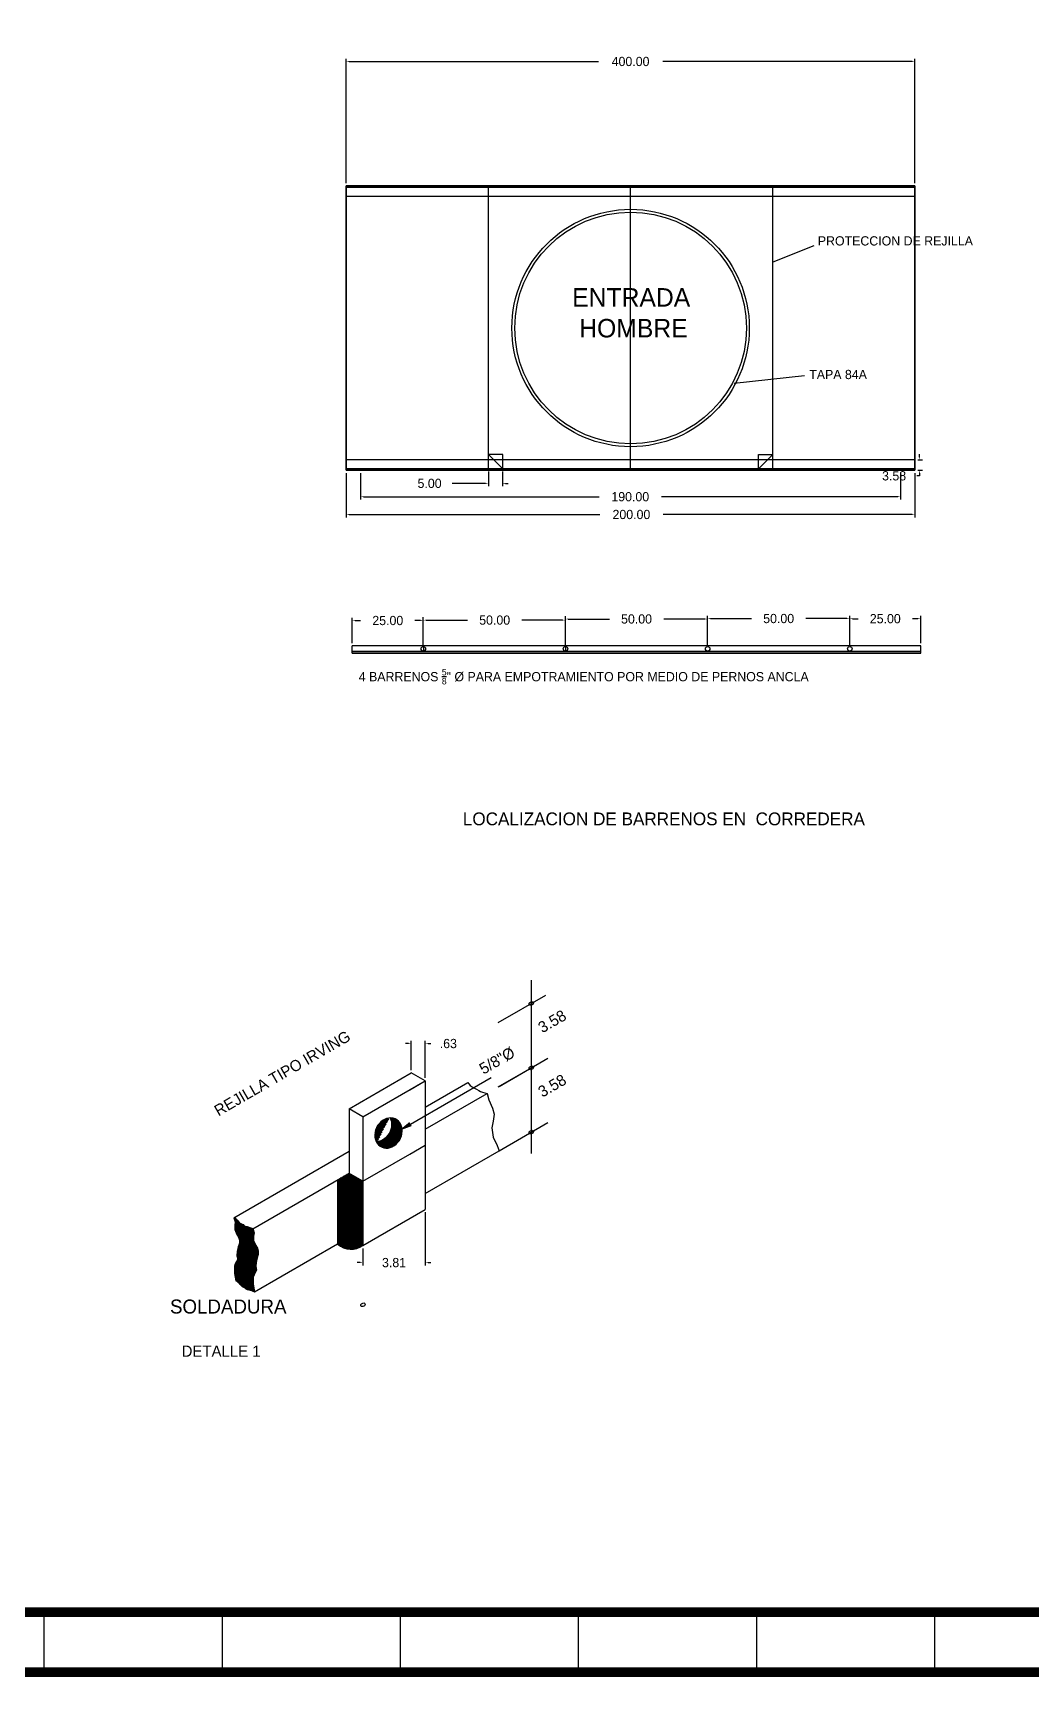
# Model space of a CAD drawing. Header units: centimetres. Extents: x 97 to 420531, y -2964 to 2316.
# Drawn here: x 1342 to 2044, y 97 to 1253 of the extents above; entities that cross this region are included whole.
import ezdxf

# ---------------------------------------------------------------- set-up
doc = ezdxf.new("R2010")
doc.units = ezdxf.units.CM
doc.header["$LTSCALE"] = 10
doc.header["$MEASUREMENT"] = 0
doc.layers.get('0').update_dxf_attribs({"linetype": 'CONTINUOUS'})
doc.layers.get('DEFPOINTS').update_dxf_attribs({"color": 2, "linetype": 'CONTINUOUS'})
for name, color, linetype in [('acero', 7, 'CONTINUOUS'), ('Dimensiones', 7, 'CONTINUOUS'), ('MARCO', 7, 'CONTINUOUS'), ('TEXTOS', 7, 'CONTINUOUS')]:
    doc.layers.add(name, color=color, linetype=linetype)
doc.styles.get("Standard").update_dxf_attribs({"font": ''})
doc.styles.get('Standard').set_extended_font_data('Zurich Ex BT')
doc.dimstyles.get("Standard").update_dxf_attribs({"dimtxt": 6.5, "dimasz": 2, "dimexe": 2, "dimexo": 2, "dimgap": 5, "dimtad": 0, "dimtih": 1, "dimtoh": 1, "dimzin": 0, "dimdsep": 46, "dimtxsty": 'Standard', "dimcen": 0.09, "dimclrt": 256, "dimadec": 0, "dimazin": 0, "dimtfac": 1, "dimtofl": 0, "dimtmove": 0, "dimatfit": 3, "dimfxl": 0, "dimtolj": 1, "dimtzin": 0, "dimarcsym": 0})
pattern_1 = [(45, (-805.7486, 21935.98283), (-0.435132594, 0.435132594), [])]

# ---------------------------------------------------------------- blocks, each defined once
blk = doc.blocks.new('*D14')
at = {"layer": 'DEFPOINTS', "color": 0}
for p in [(1562, 1233.2), (1562, 1145.7), (1962, 1145.7)]:
    blk.add_point(p, dxfattribs=at)
at = {"layer": 'Dimensiones', "color": 0, "lineweight": -2}
for p, q in [((1562, 1147.7), (1562, 1235.2)), ((1564, 1233.2), (1739.5, 1233.2)), ((1960, 1233.2), (1784.6, 1233.2)), ((1962, 1147.7), (1962, 1235.2))]:
    blk.add_line(p, q, dxfattribs=at)
at = {"layer": 'Dimensiones', "color": 0}
for points in [[(1564, 1233.5), (1564, 1232.8), (1562, 1233.2)], [(1960, 1233.5), (1960, 1232.8), (1962, 1233.2)]]:
    blk.add_solid(points, dxfattribs=at)
at = {"layer": 'Dimensiones', "insert": (1762, 1233.2), "char_height": 6.5, "attachment_point": 5}
blk.add_mtext('\\A1;400.00', dxfattribs=at)
blk = doc.blocks.new('*D15')
at = {"layer": 'DEFPOINTS', "color": 0}
for p in [(1616.2, 839.9), (1566.2, 822.1), (1616.2, 820.1)]:
    blk.add_point(p, dxfattribs=at)
at = {"layer": 'Dimensiones', "color": 0, "lineweight": -2}
for p, q in [((1566.2, 824.1), (1566.2, 841.9)), ((1568.2, 839.9), (1572.1, 839.9)), ((1614.2, 839.9), (1610.3, 839.9)), ((1616.2, 822.1), (1616.2, 841.9))]:
    blk.add_line(p, q, dxfattribs=at)
at = {"layer": 'Dimensiones', "color": 0}
for points in [[(1568.2, 840.2), (1568.2, 839.5), (1566.2, 839.9)], [(1614.2, 840.2), (1614.2, 839.5), (1616.2, 839.9)]]:
    blk.add_solid(points, dxfattribs=at)
at = {"layer": 'Dimensiones', "insert": (1591.2, 839.9), "char_height": 6.5, "attachment_point": 5}
blk.add_mtext('\\A1;25.00', dxfattribs=at)
blk = doc.blocks.new('*D16')
at = {"layer": 'DEFPOINTS', "color": 0}
for p in [(1716.2, 840.2), (1616.2, 820.1), (1716.2, 820.1)]:
    blk.add_point(p, dxfattribs=at)
at = {"layer": 'Dimensiones', "color": 0, "lineweight": -2}
for p, q in [((1616.2, 822.1), (1616.2, 842.2)), ((1618.2, 840.2), (1647.3, 840.2)), ((1714.2, 840.2), (1685.5, 840.2)), ((1716.2, 822.1), (1716.2, 842.2))]:
    blk.add_line(p, q, dxfattribs=at)
at = {"layer": 'Dimensiones', "color": 0}
for points in [[(1618.2, 840.5), (1618.2, 839.9), (1616.2, 840.2)], [(1714.2, 840.5), (1714.2, 839.9), (1716.2, 840.2)]]:
    blk.add_solid(points, dxfattribs=at)
at = {"layer": 'Dimensiones', "insert": (1666.4, 840.2), "char_height": 6.5, "attachment_point": 5}
blk.add_mtext('\\A1;50.00', dxfattribs=at)
blk = doc.blocks.new('*D17')
at = {"layer": 'DEFPOINTS', "color": 0}
for p in [(1816.2, 841), (1716.2, 820.1), (1816.2, 820.1)]:
    blk.add_point(p, dxfattribs=at)
at = {"layer": 'Dimensiones', "color": 0, "lineweight": -2}
for p, q in [((1716.2, 822.1), (1716.2, 843)), ((1718.2, 841), (1747.1, 841)), ((1814.2, 841), (1785.3, 841)), ((1816.2, 822.1), (1816.2, 843))]:
    blk.add_line(p, q, dxfattribs=at)
at = {"layer": 'Dimensiones', "color": 0}
for points in [[(1718.2, 841.3), (1718.2, 840.6), (1716.2, 841)], [(1814.2, 841.3), (1814.2, 840.6), (1816.2, 841)]]:
    blk.add_solid(points, dxfattribs=at)
at = {"layer": 'Dimensiones', "insert": (1766.2, 841), "char_height": 6.5, "attachment_point": 5}
blk.add_mtext('\\A1;50.00', dxfattribs=at)
blk = doc.blocks.new('*D18')
at = {"layer": 'DEFPOINTS', "color": 0}
for p in [(1916.2, 841.3), (1816.2, 820.1), (1916.2, 820.1)]:
    blk.add_point(p, dxfattribs=at)
at = {"layer": 'Dimensiones', "color": 0, "lineweight": -2}
for p, q in [((1816.2, 822.1), (1816.2, 843.3)), ((1818.2, 841.3), (1847.1, 841.3)), ((1914.2, 841.3), (1885.3, 841.3)), ((1916.2, 822.1), (1916.2, 843.3))]:
    blk.add_line(p, q, dxfattribs=at)
at = {"layer": 'Dimensiones', "color": 0}
for points in [[(1818.2, 841.6), (1818.2, 840.9), (1816.2, 841.3)], [(1914.2, 841.6), (1914.2, 840.9), (1916.2, 841.3)]]:
    blk.add_solid(points, dxfattribs=at)
at = {"layer": 'Dimensiones', "insert": (1866.2, 841.3), "char_height": 6.5, "attachment_point": 5}
blk.add_mtext('\\A1;50.00', dxfattribs=at)
blk = doc.blocks.new('*D19')
at = {"layer": 'DEFPOINTS', "color": 0}
for p in [(1916.2, 841.2), (1966.2, 822.1), (1916.2, 820.1)]:
    blk.add_point(p, dxfattribs=at)
at = {"layer": 'Dimensiones', "color": 0, "lineweight": -2}
for p, q in [((1916.2, 822.1), (1916.2, 843.2)), ((1918.2, 841.2), (1922.1, 841.2)), ((1964.2, 841.2), (1960.3, 841.2)), ((1966.2, 824.1), (1966.2, 843.2))]:
    blk.add_line(p, q, dxfattribs=at)
at = {"layer": 'Dimensiones', "color": 0}
for points in [[(1918.2, 841.5), (1918.2, 840.9), (1916.2, 841.2)], [(1964.2, 841.5), (1964.2, 840.9), (1966.2, 841.2)]]:
    blk.add_solid(points, dxfattribs=at)
at = {"layer": 'Dimensiones', "insert": (1941.2, 841.2), "char_height": 6.5, "attachment_point": 5}
blk.add_mtext('\\A1;25.00', dxfattribs=at)
blk = doc.blocks.new('*D43')
at = {"layer": 'DEFPOINTS', "color": 0}
for p in [(1572, 945.7), (1952, 945.7), (1952, 927)]:
    blk.add_point(p, dxfattribs=at)
at = {"layer": 'Dimensiones', "color": 0, "lineweight": -2}
for p, q in [((1572, 943.7), (1572, 925)), ((1952, 943.7), (1952, 925)), ((1574, 927), (1739.8, 927)), ((1950, 927), (1783.8, 927))]:
    blk.add_line(p, q, dxfattribs=at)
at = {"layer": 'Dimensiones', "color": 0}
for points in [[(1574, 927.3), (1574, 926.7), (1572, 927)], [(1950, 927.3), (1950, 926.7), (1952, 927)]]:
    blk.add_solid(points, dxfattribs=at)
at = {"layer": 'Dimensiones', "insert": (1761.8, 927), "char_height": 6.5, "attachment_point": 5}
blk.add_mtext('\\A1;190.00', dxfattribs=at)
blk = doc.blocks.new('*D44')
at = {"layer": 'DEFPOINTS', "color": 0}
for p in [(1662, 946.7), (1672, 946.7), (1672, 936.4)]:
    blk.add_point(p, dxfattribs=at)
at = {"layer": 'Dimensiones', "color": 0, "lineweight": -2}
for p, q in [((1662, 944.7), (1662, 934.4)), ((1672, 944.7), (1672, 934.4)), ((1660, 936.4), (1636.5, 936.4)), ((1674, 936.4), (1676, 936.4))]:
    blk.add_line(p, q, dxfattribs=at)
at = {"layer": 'Dimensiones', "color": 0}
for points in [[(1660, 936.8), (1660, 936.1), (1662, 936.4)], [(1674, 936.8), (1674, 936.1), (1672, 936.4)]]:
    blk.add_solid(points, dxfattribs=at)
at = {"layer": 'Dimensiones', "insert": (1620.6, 936.4), "char_height": 6.5, "attachment_point": 5}
blk.add_mtext('\\A1;5.00', dxfattribs=at)
blk = doc.blocks.new('*D47')
at = {"layer": 'DEFPOINTS', "color": 0}
for p in [(1617.5, 542.3), (1607.7, 521.7), (1617.5, 516.1)]:
    blk.add_point(p, dxfattribs=at)
at = {"layer": 'TEXTOS', "color": 0, "lineweight": -2}
for p, q in [((1607.7, 523.7), (1607.7, 544.3)), ((1617.5, 518.1), (1617.5, 544.3)), ((1605.7, 542.3), (1603.7, 542.3)), ((1619.5, 542.3), (1621.5, 542.3))]:
    blk.add_line(p, q, dxfattribs=at)
at = {"layer": 'TEXTOS', "color": 0}
for points in [[(1605.7, 542.6), (1605.7, 542), (1607.7, 542.3)], [(1619.5, 542.6), (1619.5, 542), (1617.5, 542.3)]]:
    blk.add_solid(points, dxfattribs=at)
at = {"layer": 'TEXTOS', "insert": (1633.8, 542.3), "char_height": 6.5, "attachment_point": 5}
blk.add_mtext('\\A1;.63', dxfattribs=at)
blk = doc.blocks.new('*D48')
at = {"layer": 'DEFPOINTS', "color": 0}
for p in [(1617.5, 425.6), (1573.7, 400.2), (1617.5, 388.2)]:
    blk.add_point(p, dxfattribs=at)
at = {"layer": 'TEXTOS', "color": 0, "lineweight": -2}
for p, q in [((1617.5, 423.6), (1617.5, 386.2)), ((1573.7, 398.2), (1573.7, 386.2)), ((1571.7, 388.2), (1569.7, 388.2)), ((1619.5, 388.2), (1621.5, 388.2))]:
    blk.add_line(p, q, dxfattribs=at)
at = {"layer": 'TEXTOS', "color": 0}
for points in [[(1571.7, 388.5), (1571.7, 387.9), (1573.7, 388.2)], [(1619.5, 388.5), (1619.5, 387.9), (1617.5, 388.2)]]:
    blk.add_solid(points, dxfattribs=at)
at = {"layer": 'TEXTOS', "insert": (1595.6, 388.2), "char_height": 6.5, "attachment_point": 5}
blk.add_mtext('\\A1;3.81', dxfattribs=at)
blk = doc.blocks.new('*D49')
at = {"layer": 'DEFPOINTS', "color": 0}
for p in [(1562, 945.7), (1962, 945.7), (1562, 914.5)]:
    blk.add_point(p, dxfattribs=at)
at = {"layer": 'Dimensiones', "color": 0, "lineweight": -2}
for p, q in [((1562, 943.7), (1562, 912.5)), ((1962, 943.7), (1962, 912.5)), ((1564, 914.5), (1740.3, 914.5)), ((1960, 914.5), (1785, 914.5))]:
    blk.add_line(p, q, dxfattribs=at)
at = {"layer": 'Dimensiones', "color": 0}
for points in [[(1564, 914.8), (1564, 914.1), (1562, 914.5)], [(1960, 914.8), (1960, 914.1), (1962, 914.5)]]:
    blk.add_solid(points, dxfattribs=at)
at = {"layer": 'Dimensiones', "insert": (1762.6, 914.5), "char_height": 6.5, "attachment_point": 5}
blk.add_mtext('\\A1;200.00', dxfattribs=at)
blk = doc.blocks.new('*D50')
at = {"layer": 'DEFPOINTS', "color": 0}
for p in [(1962, 952.9), (1962, 945.7), (1965.3, 945.7)]:
    blk.add_point(p, dxfattribs=at)
at = {"layer": 'TEXTOS', "color": 0, "lineweight": -2}
for p, q in [((1964, 952.9), (1967.3, 952.9)), ((1965.3, 954.9), (1965.3, 956.9)), ((1965.3, 941.7), (1963.3, 941.7)), ((1964, 945.7), (1967.3, 945.7)), ((1965.3, 943.7), (1965.3, 941.7))]:
    blk.add_line(p, q, dxfattribs=at)
at = {"layer": 'TEXTOS', "color": 0}
for points in [[(1965, 954.9), (1965.7, 954.9), (1965.3, 952.9)], [(1965, 943.7), (1965.7, 943.7), (1965.3, 945.7)]]:
    blk.add_solid(points, dxfattribs=at)
at = {"layer": 'TEXTOS', "insert": (1947.4, 941.7), "char_height": 6.5, "attachment_point": 5}
blk.add_mtext('\\A1;3.58', dxfattribs=at)
blk = doc.blocks.new('Marco y Logo')
at = {"layer": 'MARCO', "linetype": 'Continuous', "const_width": 6.79}
blk.add_lwpolyline([(2719.4, 100), (2719.4, 1794.9), (100, 1794.9), (100, 100)], close=True, dxfattribs=at)
blk = doc.blocks.new('Marco y LogoS')
at = {"layer": 'MARCO', "linetype": 'Continuous'}
for p, q in [((1349.3, 142.4), (1349.3, 100)), ((1474.6, 142.4), (1474.6, 100)), ((1599.9, 142.4), (1599.9, 100)), ((1725.2, 142.4), (1725.2, 100)), ((1850.5, 142.4), (1850.5, 100)), ((1975.8, 142.4), (1975.8, 100))]:
    blk.add_line(p, q, dxfattribs=at)
at = {"layer": 'MARCO', "linetype": 'Continuous', "const_width": 6.79}
blk.add_lwpolyline([(2719.4, 100), (2719.4, 1794.9), (100, 1794.9), (100, 100)], close=True, dxfattribs=at)
blk.add_lwpolyline([(2105.4, 142.4), (100, 142.4)], dxfattribs=at)
at = {"layer": 'Dimensiones'}
blk.add_blockref('Marco y Logo', (0, 0), dxfattribs=at)

msp = doc.modelspace()

# ---------------------------------------------------------------- hatches: boundary and pattern name
h = msp.add_hatch()
h.set_pattern_fill('ANSI31', color=256, scale=4.922963, style=0)
h.set_pattern_definition(pattern_1)
edge = h.paths.add_edge_path()
edge.add_ellipse((1584.327, 483.888), major_axis=(5.119, 9.71), ratio=0.83796406, start_angle=204.815882, end_angle=328.937988)
edge.add_ellipse((1591.679, 479.379), major_axis=(5.119, 9.71), ratio=0.83796406, start_angle=24.815882, end_angle=381.71269)
edge.add_ellipse((1591.679, 479.379), major_axis=(5.119, 9.71), ratio=0.83796406, start_angle=21.71269, end_angle=24.815882)
h = msp.add_hatch()
h.set_pattern_fill('ANSI31', color=256, scale=4.922963, style=0)
h.set_pattern_definition(pattern_1)
h.paths.add_polyline_path([(1573.699, 445.498), (1563.935, 451.136), (1555.885, 446.48, 0.34247748)])
h = msp.add_hatch()
h.set_pattern_fill('ANSI31', color=256, scale=4.922963, style=0)
h.set_pattern_definition([(45, (676.4093, 1198.9522), (-0.4351326, 0.4351326), [])])
h.paths.add_polyline_path([(1573.699, 445.498, -0.34247748), (1555.885, 446.48), (1555.885, 401.225, 0.34247748), (1573.699, 400.244)])
h = msp.add_hatch()
h.set_pattern_fill('ANSI31', color=256, scale=4.922963, style=0)
h.set_pattern_definition(pattern_1)
h.paths.add_polyline_path([(1496.211, 412.132), (1497.131, 409.171), (1496.833, 406.79), (1496.833, 403.814), (1498.322, 400.243), (1499.513, 398.457), (1500.109, 396.374), (1500.109, 393.993), (1499.215, 391.612), (1498.62, 388.339), (1498.322, 385.363), (1498.918, 382.982), (1497.131, 379.708), (1496.536, 377.922), (1496.536, 375.542), (1496.536, 373.458), (1496.833, 371.673), (1497.508, 367.626), (1496.163, 368.22), (1495.205, 368.524), (1494.335, 368.829), (1493.508, 369.09), (1492.158, 369.394), (1491.331, 369.873), (1490.634, 370.482), (1489.677, 370.917), (1488.632, 371.396), (1487.979, 372.005), (1487.718, 372.527), (1487.196, 373.093), (1486.586, 373.702), (1486.151, 374.093), (1485.715, 374.528), (1485.324, 374.92), (1485.062, 375.312), (1484.216, 375.3), (1483.541, 379.347), (1483.244, 381.133), (1483.244, 383.216), (1483.244, 385.597), (1483.839, 387.382), (1485.626, 390.656), (1485.03, 393.037), (1485.328, 396.013), (1485.923, 399.286), (1486.817, 401.667), (1486.817, 404.048), (1486.221, 406.131), (1485.03, 407.917), (1483.541, 411.488), (1483.541, 414.464), (1483.839, 416.845), (1482.919, 419.806), (1483.765, 419.817), (1484.026, 419.426), (1484.418, 419.034), (1484.853, 418.599), (1485.289, 418.207), (1485.898, 417.598), (1486.421, 417.033), (1486.682, 416.511), (1487.335, 415.901), (1488.379, 415.423), (1489.337, 414.988), (1490.034, 414.379), (1490.861, 413.9), (1492.21, 413.596), (1493.037, 413.334), (1493.908, 413.03), (1494.866, 412.725)])

# ---------------------------------------------------------------- linework, layer by layer
for p, q in [((1616.232, 822.052), (1616.232, 818.052)), ((1716.232, 822.052), (1716.232, 818.052)), ((1563.935, 496.391), (1607.738, 521.724)), ((1617.54, 516.065), (1607.738, 521.724)), ((1573.699, 490.753), (1617.54, 516.065)), ((1573.699, 490.753), (1606.739, 509.829)), ((1606.739, 509.829), (1617.54, 516.065)), ((1617.54, 516.065), (1617.54, 470.81)), ((1617.54, 497.53), (1647.621, 514.897)), ((1647.621, 514.897), (1648.196, 513.891)), ((1648.196, 513.891), (1649.052, 512.893)), ((1649.052, 512.893), (1650.478, 511.895)), ((1650.478, 511.895), (1652.189, 510.897)), ((1652.189, 510.897), (1653.615, 510.185)), ((1653.615, 510.185), (1655.184, 509.329)), ((1655.184, 509.329), (1656.468, 508.616)), ((1617.54, 482.138), (1660.998, 507.272)), ((1656.468, 508.616), (1657.894, 508.046)), ((1657.894, 508.046), (1659.463, 507.619)), ((1659.463, 507.619), (1660.998, 507.272)), ((1563.935, 496.391), (1563.935, 451.136)), ((1573.699, 490.753), (1563.935, 496.391)), ((1573.699, 490.753), (1573.699, 445.498)), ((1482.919, 419.806), (1563.935, 466.581)), ((1573.699, 445.498), (1606.739, 464.574)), ((1606.739, 464.574), (1617.54, 470.81)), ((1617.54, 470.81), (1617.54, 425.555)), ((1617.54, 436.927), (1669.458, 466.901)), ((1496.211, 411.968), (1563.935, 451.136)), ((1573.699, 445.498), (1563.851, 451.184)), ((1555.885, 446.48), (1555.885, 401.225)), ((1573.699, 445.498), (1573.699, 400.244)), ((1573.699, 400.244), (1617.54, 425.555)), ((1497.508, 367.626), (1555.885, 401.33))]:
    msp.add_line(p, q)
for points in [[(1660.998, 507.272), (1662.214, 502.815), (1664.894, 496.922), (1665.967, 492.636), (1665.43, 487.815), (1664.358, 482.993), (1665.43, 476.564), (1668.111, 470.671), (1669.458, 466.901)], [(1482.919, 419.806), (1483.765, 419.817), (1484.026, 419.426), (1484.418, 419.034), (1484.853, 418.599), (1485.289, 418.207), (1485.898, 417.598), (1486.421, 417.033), (1486.682, 416.511), (1487.335, 415.901), (1488.379, 415.423), (1489.337, 414.988), (1490.034, 414.379), (1490.861, 413.9), (1492.21, 413.596), (1493.037, 413.334), (1493.908, 413.03), (1494.866, 412.725), (1496.211, 412.132)], [(1482.919, 419.806), (1483.839, 416.845), (1483.541, 414.464), (1483.541, 411.488), (1485.03, 407.917), (1486.221, 406.131), (1486.817, 404.048), (1486.817, 401.667), (1485.923, 399.286), (1485.328, 396.013), (1485.03, 393.037), (1485.626, 390.656), (1483.839, 387.382), (1483.244, 385.597), (1483.244, 383.216), (1483.244, 381.133), (1483.541, 379.347), (1484.216, 375.3)], [(1496.211, 412.132), (1497.131, 409.171), (1496.833, 406.79), (1496.833, 403.814), (1498.322, 400.243), (1499.513, 398.457), (1500.109, 396.374), (1500.109, 393.993), (1499.215, 391.612), (1498.62, 388.339), (1498.322, 385.363), (1498.918, 382.982), (1497.131, 379.708), (1496.536, 377.922), (1496.536, 375.542), (1496.536, 373.458), (1496.833, 371.673), (1497.508, 367.626)], [(1484.216, 375.3), (1485.062, 375.312), (1485.324, 374.92), (1485.715, 374.528), (1486.151, 374.093), (1486.586, 373.702), (1487.196, 373.093), (1487.718, 372.527), (1487.979, 372.005), (1488.632, 371.396), (1489.677, 370.917), (1490.634, 370.482), (1491.331, 369.873), (1492.158, 369.394), (1493.508, 369.09), (1494.335, 368.829), (1495.205, 368.524), (1496.163, 368.22), (1497.508, 367.626)]]:
    msp.add_lwpolyline(points)
for centre in [(1616.232, 820.052), (1716.232, 820.052), (1816.232, 820.052), (1916.232, 820.052)]:
    msp.add_circle(centre, 1.58)
for centre in [(1565.424, 457.468), (1565.424, 412.213)]:
    msp.add_arc(centre, 14.552, 229.036239, 304.656948)
at = {"extrusion": (0, 0, -1)}
for centre, start_param, end_param in [((1591.679, 479.379), -0.37895794, 5.90422737), ((1584.327, 483.888), 0.54213438, 2.7084738)]:
    msp.add_ellipse(centre, major_axis=(5.119, 9.71), ratio=0.83796406, start_param=start_param, end_param=end_param, dxfattribs=at)
at = {"layer": 'acero'}
for p, q in [((1562.019, 1144.856), (1762.019, 1144.856)), ((1562.019, 1138.556), (1762.019, 1138.556)), ((1762.019, 1144.856), (1962.019, 1144.856)), ((1762.019, 1138.556), (1962.019, 1138.556)), ((1762.019, 952.876), (1562.019, 952.876)), ((1672.019, 956.716), (1662.019, 956.716)), ((1662.019, 956.716), (1672.019, 946.716)), ((1672.019, 946.716), (1672.019, 956.716)), ((1962.019, 952.876), (1762.019, 952.876)), ((1852.019, 946.716), (1852.019, 956.716)), ((1852.019, 956.716), (1862.019, 956.716)), ((1862.019, 956.716), (1852.019, 946.716)), ((1762.019, 946.576), (1562.019, 946.576)), ((1662.019, 946.716), (1672.019, 946.716)), ((1962.019, 946.576), (1762.019, 946.576)), ((1766.232, 822.052), (1566.232, 822.052)), ((1566.232, 817.052), (1566.232, 822.052)), ((1966.232, 822.052), (1766.232, 822.052)), ((1966.232, 817.052), (1966.232, 822.052)), ((1766.232, 818.052), (1566.232, 818.052)), ((1766.232, 817.052), (1566.232, 817.052)), ((1566.232, 817.052), (1766.232, 817.052)), ((1966.232, 818.052), (1766.232, 818.052)), ((1966.232, 817.052), (1766.232, 817.052)), ((1766.232, 817.052), (1966.232, 817.052))]:
    msp.add_line(p, q, dxfattribs=at)
for points in [[(1762.019, 945.716), (1962.019, 945.716), (1962.019, 1145.716), (1762.019, 1145.716), (1562.019, 1145.716), (1562.019, 945.716)], [(1762.019, 1145.716), (1962.019, 1145.716), (1962.019, 945.716), (1762.019, 945.716), (1562.019, 945.716), (1562.019, 1145.716)]]:
    msp.add_lwpolyline(points, close=True, dxfattribs=at)
for radius in [83.5, 83.5, 81.5]:
    msp.add_circle((1762.019, 1045.716), radius, dxfattribs=at)
at = {"layer": 'Dimensiones'}
for p, q in [((1662.019, 945.716), (1662.019, 1145.716)), ((1762.019, 945.716), (1762.019, 1145.716)), ((1862.019, 945.716), (1862.019, 1145.716)), ((1662.019, 946.716), (1662.019, 970.716)), ((1962.019, 945.716), (1953.799, 945.716)), ((1692.148, 586.836), (1692.148, 510.207)), ((1668.904, 557.092), (1702.44, 576.453)), ((1692.148, 541.581), (1692.148, 464.952)), ((1668.904, 511.837), (1702.44, 531.199)), ((1669.458, 512.156), (1703.886, 532.033)), ((1607.223, 485.708), (1663.914, 518.439)), ((1669.458, 466.901), (1703.886, 486.779))]:
    msp.add_line(p, q, dxfattribs=at)
for centre in [(1692.148, 570.511), (1692.148, 525.257), (1692.148, 525.257), (1692.148, 480.002), (1573.699, 358.529)]:
    msp.add_ellipse(centre, major_axis=(1.42, 0.812), ratio=0.72881313, dxfattribs=at)
msp.add_solid([(1608.044, 484.287), (1606.403, 487.13), (1598.696, 480.786)], dxfattribs=at)

# ---------------------------------------------------------------- block references
msp.add_blockref('Marco y LogoS', (0, 0), dxfattribs=at)

# ---------------------------------------------------------------- texts
msp.add_text('REJILLA TIPO IRVING', height=7.87674, rotation=30).set_placement((1472.065, 490.964))
msp.add_text('DETALLE 1', height=7.8767).set_placement((1446.14, 321.982))
at = {"insert": (1519.919, 357.248), "char_height": 9.84593, "attachment_point": 6}
msp.add_mtext('{SOLDADURA}', dxfattribs=at)
at = {"layer": 'acero', "insert": (1499.21, 1073.778), "char_height": 13, "width": 529.43894, "attachment_point": 1}
msp.add_mtext('\\pi221.7;ENTRADA \\P\\pi226.65;HOMBRE', dxfattribs=at)
at = {"layer": 'Dimensiones'}
for s, p in [('3.58', (1699.906, 549.427)), ('5/8"%%C', (1658.485, 520.345)), ('3.58', (1699.906, 504.172))]:
    msp.add_text(s, height=7.8767, rotation=30, dxfattribs=at).set_placement(p)
at = {"layer": 'TEXTOS', "attachment_point": 1}
for s, insert, char_height, width in [('\\A1;PROTECCION DE REJILLA', (1893.733, 1110.275), 6.5, 383.72655), ('\\A1;TAPA 84A', (1887.705, 1016.274), 6.5, 259.7763), ('\\A1;4 BARRENOS {\\H0.7x;\\S5/8;}" %%C PARA EMPOTRAMIENTO POR MEDIO DE PERNOS ANCLA ', (1570.771, 805.903), 6.5, 383.72655), ('\\A1;LOCALIZACION DE BARRENOS EN  CORREDERA', (1643.994, 704.896), 9, 383.72655)]:
    msp.add_mtext(s, dxfattribs=dict(at, insert=insert, char_height=char_height, width=width))

# ---------------------------------------------------------------- dimensions: what is measured, and where the dimension line sits
at = {"layer": 'Dimensiones'}
dim = msp.add_linear_dim(base=(1562.019, 1233.173), p1=(1962.019, 1145.716), p2=(1562.019, 1145.716), dimstyle='Standard', dxfattribs=at)
dim.commit()
dim.dimension.update_dxf_attribs({"geometry": '*D14', "text_midpoint": (1762.019, 1233.173)})
for base, p1, p2, text, picture, middle in [((1562.019, 914.46), (1962.019, 945.716), (1562.019, 945.716), '200.00', '*D49', (1762.642, 914.46)), ((1952.019, 927.002), (1572.019, 945.716), (1952.019, 945.716), '190.00', '*D43', (1761.806, 927.002)), ((1672.019, 936.418), (1662.019, 946.716), (1672.019, 946.716), '5.00', '*D44', (1620.618, 936.418)), ((1716.232, 840.193), (1616.232, 820.052), (1716.232, 820.052), '50.00', '*D16', (1666.403, 840.193)), ((1916.232, 841.196), (1966.232, 822.052), (1916.232, 820.052), '25.00', '*D19', (1941.232, 841.196)), ((1616.232, 839.882), (1566.232, 822.052), (1616.232, 820.052), '25.00', '*D15', (1591.232, 839.882))]:
    dim = msp.add_linear_dim(base=base, p1=p1, p2=p2, text=text, dimstyle='Standard', dxfattribs=at)
    dim.commit()
    dim.dimension.update_dxf_attribs({"geometry": picture, "text_midpoint": middle, "dimtype": 160})
for base, p1, p2, picture, middle in [((1816.232, 840.975), (1716.232, 820.052), (1816.232, 820.052), '*D17', (1766.232, 840.975)), ((1916.232, 841.275), (1816.232, 820.052), (1916.232, 820.052), '*D18', (1866.232, 841.275))]:
    dim = msp.add_linear_dim(base=base, p1=p1, p2=p2, text='50.00', dimstyle='Standard', dxfattribs=at)
    dim.commit()
    dim.dimension.update_dxf_attribs({"geometry": picture, "text_midpoint": middle})
at = {"layer": 'TEXTOS'}
dim = msp.add_linear_dim(base=(1965.323, 945.716), p1=(1962.019, 952.876), p2=(1962.019, 945.716), angle=90, text='3.58', dimstyle='Standard', dxfattribs=at)
dim.commit()
dim.dimension.update_dxf_attribs({"geometry": '*D50', "text_midpoint": (1947.425, 941.716)})
for base, p1, p2, text, picture, middle in [((1617.54, 542.286), (1607.738, 521.724), (1617.54, 516.065), '.63', '*D47', (1633.756, 542.286)), ((1617.54, 388.205), (1573.699, 400.244), (1617.54, 425.555), '3.81', '*D48', (1595.62, 388.205))]:
    dim = msp.add_linear_dim(base=base, p1=p1, p2=p2, text=text, dimstyle='Standard', dxfattribs=at)
    dim.commit()
    dim.dimension.update_dxf_attribs({"geometry": picture, "text_midpoint": middle})

# ---------------------------------------------------------------- leaders
at = {"layer": 'Dimensiones'}
for points in [[(1862.279, 1092.237), (1891.202, 1103.685)], [(1834.939, 1006.883), (1884.312, 1012.327)]]:
    msp.add_leader(points, dimstyle='Standard', override={"dimgap": 5, "dimtad": 0}, dxfattribs=at)

doc.saveas('drawing.dxf')
